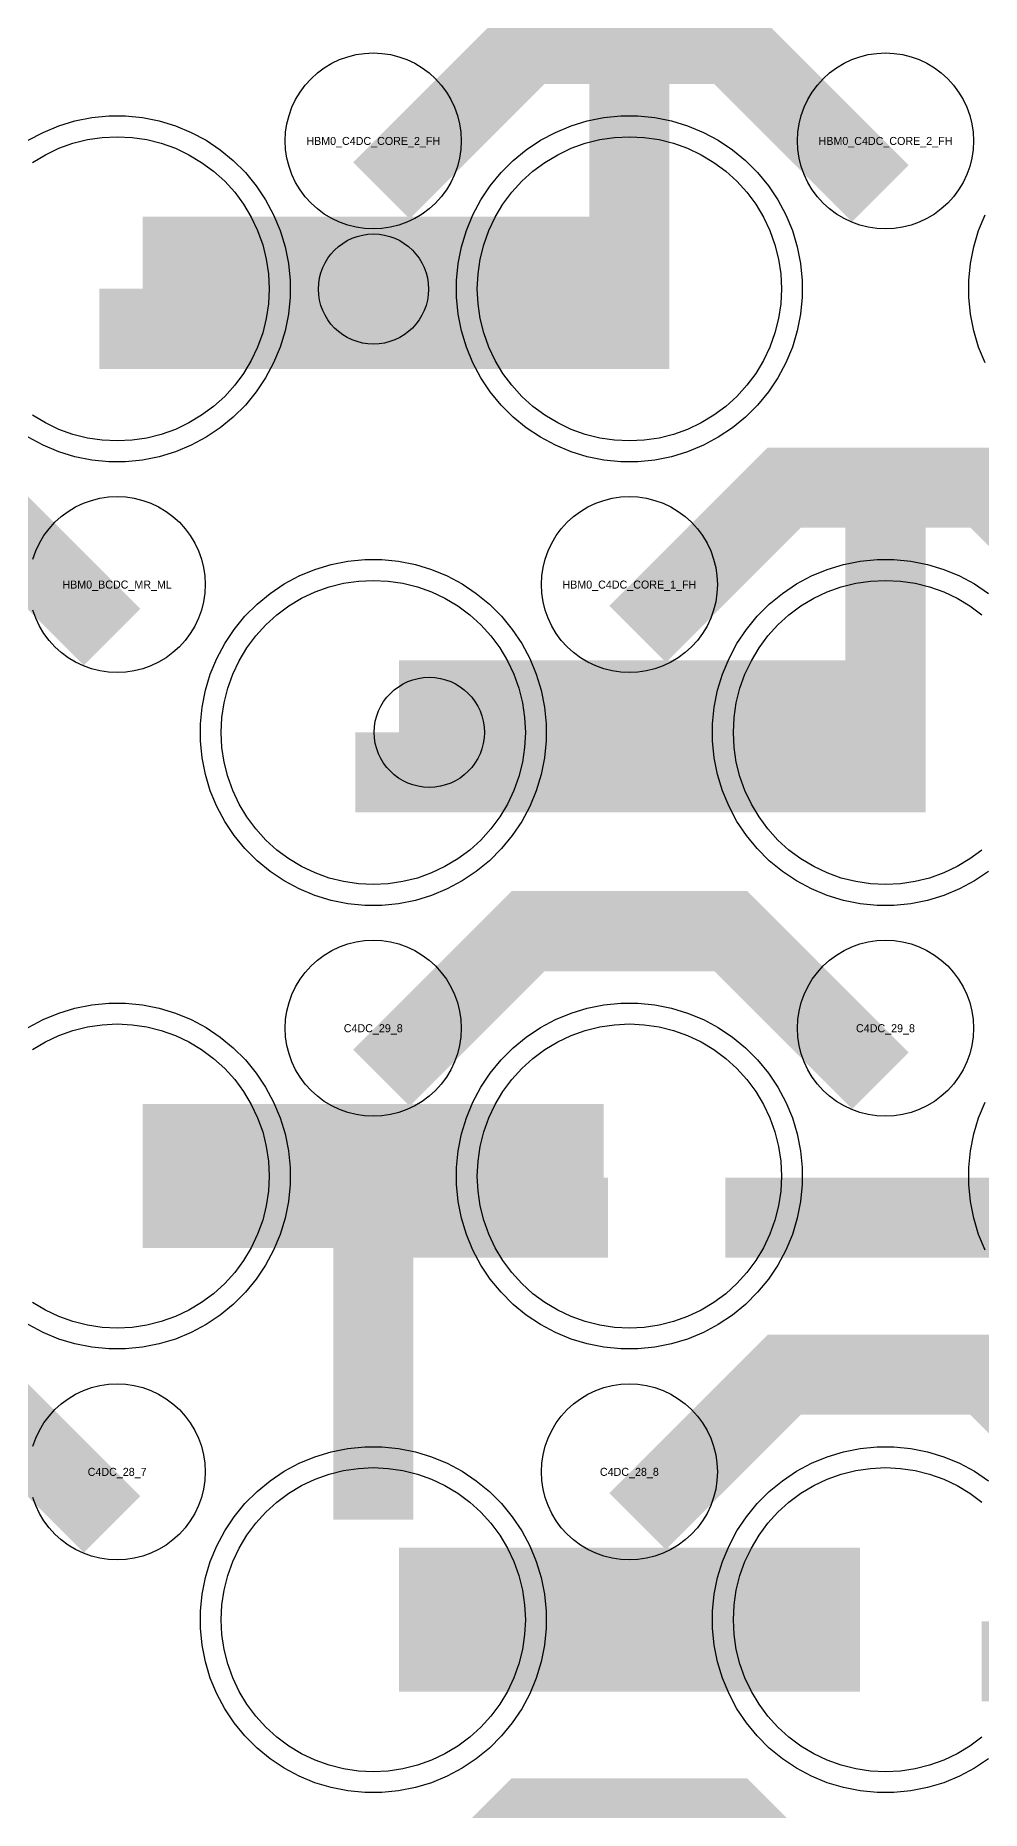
# Model space of a CAD drawing. Extents: x -11880 to 11880, y -14992 to 14992.
# Drawn here: x -9546 to -9250, y -11019 to -10465 of the extents above; entities that cross this region are included whole.
import ezdxf
from ezdxf.enums import TextEntityAlignment as Align

# ---------------------------------------------------------------- set-up
doc = ezdxf.new("R2010")
doc.units = 0
doc.header["$MEASUREMENT"] = 0
for name, color, linetype in [('GDS_775_DT_237', 138, 'CONTINUOUS'), ('RDL1_FS', 34, 'CONTINUOUS'), ('RDL_BS', 160, 'CONTINUOUS')]:
    doc.layers.add(name, color=color, linetype=linetype)

msp = doc.modelspace()

# ---------------------------------------------------------------- linework, layer by layer
at = {"layer": 'RDL1_FS'}
for points in [[(-9546.395, -10504.578), (-9542.395, -10502.18), (-9538.181, -10500.188), (-9533.791, -10498.616), (-9529.268, -10497.484), (-9524.657, -10496.8), (-9520, -10496.571), (-9515.343, -10496.8), (-9510.732, -10497.484), (-9506.209, -10498.616), (-9501.819, -10500.188), (-9497.605, -10502.18), (-9493.605, -10504.578), (-9489.86, -10507.356), (-9486.406, -10510.486), (-9483.276, -10513.94), (-9480.498, -10517.685), (-9478.1, -10521.685), (-9476.108, -10525.899), (-9474.536, -10530.289), (-9473.404, -10534.812), (-9472.72, -10539.423), (-9472.491, -10544.08), (-9472.72, -10548.737), (-9473.404, -10553.348), (-9474.536, -10557.871), (-9476.108, -10562.261), (-9478.1, -10566.475), (-9480.498, -10570.475), (-9483.276, -10574.22), (-9486.406, -10577.674), (-9489.86, -10580.804), (-9493.605, -10583.582), (-9497.605, -10585.98), (-9501.819, -10587.972), (-9506.209, -10589.544), (-9510.732, -10590.676), (-9515.343, -10591.36), (-9520, -10591.589), (-9524.657, -10591.36), (-9529.268, -10590.676), (-9533.791, -10589.544), (-9538.181, -10587.972), (-9542.395, -10585.98), (-9546.395, -10583.582)], [(-9249.86, -10719.364), (-9253.605, -10722.142), (-9257.605, -10724.54), (-9261.819, -10726.532), (-9266.209, -10728.104), (-9270.732, -10729.236), (-9275.343, -10729.92), (-9280, -10730.149), (-9284.657, -10729.92), (-9289.268, -10729.236), (-9293.791, -10728.104), (-9298.181, -10726.532), (-9302.395, -10724.54), (-9306.395, -10722.142), (-9310.14, -10719.364), (-9313.594, -10716.234), (-9316.724, -10712.78), (-9319.502, -10709.035), (-9321.9, -10705.035), (-9323.892, -10700.821), (-9325.464, -10696.431), (-9326.596, -10691.908), (-9327.28, -10687.297), (-9327.509, -10682.64), (-9327.28, -10677.983), (-9326.596, -10673.372), (-9325.464, -10668.849), (-9323.892, -10664.459), (-9321.9, -10660.245), (-9319.502, -10656.245), (-9316.724, -10652.5), (-9313.594, -10649.046), (-9310.14, -10645.916), (-9306.395, -10643.138), (-9302.395, -10640.74), (-9298.181, -10638.748), (-9293.791, -10637.176), (-9289.268, -10636.044), (-9284.657, -10635.36), (-9280, -10635.131), (-9275.343, -10635.36), (-9270.732, -10636.044), (-9266.209, -10637.176), (-9261.819, -10638.748), (-9257.605, -10640.74), (-9253.605, -10643.138), (-9249.86, -10645.916)]]:
    msp.add_lwpolyline(points, dxfattribs=at)
for points in [[(-9360, -10591.589), (-9364.657, -10591.36), (-9369.268, -10590.676), (-9373.791, -10589.544), (-9378.181, -10587.972), (-9382.395, -10585.98), (-9386.395, -10583.582), (-9390.14, -10580.804), (-9393.594, -10577.674), (-9396.724, -10574.22), (-9399.502, -10570.475), (-9401.9, -10566.475), (-9403.892, -10562.261), (-9405.464, -10557.871), (-9406.596, -10553.348), (-9407.28, -10548.737), (-9407.509, -10544.08), (-9407.28, -10539.423), (-9406.596, -10534.812), (-9405.464, -10530.289), (-9403.892, -10525.899), (-9401.9, -10521.685), (-9399.502, -10517.685), (-9396.724, -10513.94), (-9393.594, -10510.486), (-9390.14, -10507.356), (-9386.395, -10504.578), (-9382.395, -10502.18), (-9378.181, -10500.188), (-9373.791, -10498.616), (-9369.268, -10497.484), (-9364.657, -10496.8), (-9360, -10496.571), (-9355.343, -10496.8), (-9350.732, -10497.484), (-9346.209, -10498.616), (-9341.819, -10500.188), (-9337.605, -10502.18), (-9333.605, -10504.578), (-9329.86, -10507.356), (-9326.406, -10510.486), (-9323.276, -10513.94), (-9320.498, -10517.685), (-9318.1, -10521.685), (-9316.108, -10525.899), (-9314.536, -10530.289), (-9313.404, -10534.812), (-9312.72, -10539.423), (-9312.491, -10544.08), (-9312.72, -10548.737), (-9313.404, -10553.348), (-9314.536, -10557.871), (-9316.108, -10562.261), (-9318.1, -10566.475), (-9320.498, -10570.475), (-9323.276, -10574.22), (-9326.406, -10577.674), (-9329.86, -10580.804), (-9333.605, -10583.582), (-9337.605, -10585.98), (-9341.819, -10587.972), (-9346.209, -10589.544), (-9350.732, -10590.676), (-9355.343, -10591.36)], [(-9440, -10730.149), (-9444.657, -10729.92), (-9449.268, -10729.236), (-9453.791, -10728.104), (-9458.181, -10726.532), (-9462.395, -10724.54), (-9466.395, -10722.142), (-9470.14, -10719.364), (-9473.594, -10716.234), (-9476.724, -10712.78), (-9479.502, -10709.035), (-9481.9, -10705.035), (-9483.892, -10700.821), (-9485.464, -10696.431), (-9486.596, -10691.908), (-9487.28, -10687.297), (-9487.509, -10682.64), (-9487.28, -10677.983), (-9486.596, -10673.372), (-9485.464, -10668.849), (-9483.892, -10664.459), (-9481.9, -10660.245), (-9479.502, -10656.245), (-9476.724, -10652.5), (-9473.594, -10649.046), (-9470.14, -10645.916), (-9466.395, -10643.138), (-9462.395, -10640.74), (-9458.181, -10638.748), (-9453.791, -10637.176), (-9449.268, -10636.044), (-9444.657, -10635.36), (-9440, -10635.131), (-9435.343, -10635.36), (-9430.732, -10636.044), (-9426.209, -10637.176), (-9421.819, -10638.748), (-9417.605, -10640.74), (-9413.605, -10643.138), (-9409.86, -10645.916), (-9406.406, -10649.046), (-9403.276, -10652.5), (-9400.498, -10656.245), (-9398.1, -10660.245), (-9396.108, -10664.459), (-9394.536, -10668.849), (-9393.404, -10673.372), (-9392.72, -10677.983), (-9392.491, -10682.64), (-9392.72, -10687.297), (-9393.404, -10691.908), (-9394.536, -10696.431), (-9396.108, -10700.821), (-9398.1, -10705.035), (-9400.498, -10709.035), (-9403.276, -10712.78), (-9406.406, -10716.234), (-9409.86, -10719.364), (-9413.605, -10722.142), (-9417.605, -10724.54), (-9421.819, -10726.532), (-9426.209, -10728.104), (-9430.732, -10729.236), (-9435.343, -10729.92)]]:
    msp.add_lwpolyline(points, close=True, dxfattribs=at)
for points in [[(-9511.998, -10544.08, 45, 45, 0), (-9439.998, -10544.08, 45, 45, 0)], [(-9439.998, -10544.08, 45, 45, 0), (-9367.998, -10544.08, 45, 45, 0)], [(-9431.998, -10682.64, 45, 45, 0), (-9359.998, -10682.64, 45, 45, 0)], [(-9359.998, -10682.64, 45, 45, 0), (-9287.998, -10682.64, 45, 45, 0)]]:
    msp.add_lwpolyline(points, format="xyseb", dxfattribs=at)
at = {"layer": 'RDL1_FS', "color": 240, "true_color": 0xed1f24}
for points in [[(-9546.395, -10781.703), (-9542.395, -10779.305), (-9538.181, -10777.313), (-9533.791, -10775.741), (-9529.268, -10774.609), (-9524.657, -10773.925), (-9520, -10773.696), (-9515.343, -10773.925), (-9510.732, -10774.609), (-9506.209, -10775.741), (-9501.819, -10777.313), (-9497.605, -10779.305), (-9493.605, -10781.703), (-9489.86, -10784.481), (-9486.406, -10787.611), (-9483.276, -10791.065), (-9480.498, -10794.81), (-9478.1, -10798.81), (-9476.108, -10803.024), (-9474.536, -10807.414), (-9473.404, -10811.937), (-9472.72, -10816.548), (-9472.491, -10821.205), (-9472.72, -10825.862), (-9473.404, -10830.473), (-9474.536, -10834.996), (-9476.108, -10839.386), (-9478.1, -10843.6), (-9480.498, -10847.6), (-9483.276, -10851.345), (-9486.406, -10854.799), (-9489.86, -10857.929), (-9493.605, -10860.707), (-9497.605, -10863.105), (-9501.819, -10865.097), (-9506.209, -10866.669), (-9510.732, -10867.801), (-9515.343, -10868.485), (-9520, -10868.714), (-9524.657, -10868.485), (-9529.268, -10867.801), (-9533.791, -10866.669), (-9538.181, -10865.097), (-9542.395, -10863.105), (-9546.395, -10860.707)], [(-9249.86, -10996.494), (-9253.605, -10999.272), (-9257.605, -11001.67), (-9261.819, -11003.662), (-9266.209, -11005.234), (-9270.732, -11006.366), (-9275.343, -11007.05), (-9280, -11007.279), (-9284.657, -11007.05), (-9289.268, -11006.366), (-9293.791, -11005.234), (-9298.181, -11003.662), (-9302.395, -11001.67), (-9306.395, -10999.272), (-9310.14, -10996.494), (-9313.594, -10993.364), (-9316.724, -10989.91), (-9319.502, -10986.165), (-9321.9, -10982.165), (-9323.892, -10977.951), (-9325.464, -10973.561), (-9326.596, -10969.038), (-9327.28, -10964.427), (-9327.509, -10959.77), (-9327.28, -10955.113), (-9326.596, -10950.502), (-9325.464, -10945.979), (-9323.892, -10941.589), (-9321.9, -10937.375), (-9319.502, -10933.375), (-9316.724, -10929.63), (-9313.594, -10926.176), (-9310.14, -10923.046), (-9306.395, -10920.268), (-9302.395, -10917.87), (-9298.181, -10915.878), (-9293.791, -10914.306), (-9289.268, -10913.174), (-9284.657, -10912.49), (-9280, -10912.261), (-9275.343, -10912.49), (-9270.732, -10913.174), (-9266.209, -10914.306), (-9261.819, -10915.878), (-9257.605, -10917.87), (-9253.605, -10920.268), (-9249.86, -10923.046)]]:
    msp.add_lwpolyline(points, dxfattribs=at)
for points in [[(-9360, -10868.714), (-9364.657, -10868.485), (-9369.268, -10867.801), (-9373.791, -10866.669), (-9378.181, -10865.097), (-9382.395, -10863.105), (-9386.395, -10860.707), (-9390.14, -10857.929), (-9393.594, -10854.799), (-9396.724, -10851.345), (-9399.502, -10847.6), (-9401.9, -10843.6), (-9403.892, -10839.386), (-9405.464, -10834.996), (-9406.596, -10830.473), (-9407.28, -10825.862), (-9407.509, -10821.205), (-9407.28, -10816.548), (-9406.596, -10811.937), (-9405.464, -10807.414), (-9403.892, -10803.024), (-9401.9, -10798.81), (-9399.502, -10794.81), (-9396.724, -10791.065), (-9393.594, -10787.611), (-9390.14, -10784.481), (-9386.395, -10781.703), (-9382.395, -10779.305), (-9378.181, -10777.313), (-9373.791, -10775.741), (-9369.268, -10774.609), (-9364.657, -10773.925), (-9360, -10773.696), (-9355.343, -10773.925), (-9350.732, -10774.609), (-9346.209, -10775.741), (-9341.819, -10777.313), (-9337.605, -10779.305), (-9333.605, -10781.703), (-9329.86, -10784.481), (-9326.406, -10787.611), (-9323.276, -10791.065), (-9320.498, -10794.81), (-9318.1, -10798.81), (-9316.108, -10803.024), (-9314.536, -10807.414), (-9313.404, -10811.937), (-9312.72, -10816.548), (-9312.491, -10821.205), (-9312.72, -10825.862), (-9313.404, -10830.473), (-9314.536, -10834.996), (-9316.108, -10839.386), (-9318.1, -10843.6), (-9320.498, -10847.6), (-9323.276, -10851.345), (-9326.406, -10854.799), (-9329.86, -10857.929), (-9333.605, -10860.707), (-9337.605, -10863.105), (-9341.819, -10865.097), (-9346.209, -10866.669), (-9350.732, -10867.801), (-9355.343, -10868.485)], [(-9440, -11007.279), (-9444.657, -11007.05), (-9449.268, -11006.366), (-9453.791, -11005.234), (-9458.181, -11003.662), (-9462.395, -11001.67), (-9466.395, -10999.272), (-9470.14, -10996.494), (-9473.594, -10993.364), (-9476.724, -10989.91), (-9479.502, -10986.165), (-9481.9, -10982.165), (-9483.892, -10977.951), (-9485.464, -10973.561), (-9486.596, -10969.038), (-9487.28, -10964.427), (-9487.509, -10959.77), (-9487.28, -10955.113), (-9486.596, -10950.502), (-9485.464, -10945.979), (-9483.892, -10941.589), (-9481.9, -10937.375), (-9479.502, -10933.375), (-9476.724, -10929.63), (-9473.594, -10926.176), (-9470.14, -10923.046), (-9466.395, -10920.268), (-9462.395, -10917.87), (-9458.181, -10915.878), (-9453.791, -10914.306), (-9449.268, -10913.174), (-9444.657, -10912.49), (-9440, -10912.261), (-9435.343, -10912.49), (-9430.732, -10913.174), (-9426.209, -10914.306), (-9421.819, -10915.878), (-9417.605, -10917.87), (-9413.605, -10920.268), (-9409.86, -10923.046), (-9406.406, -10926.176), (-9403.276, -10929.63), (-9400.498, -10933.375), (-9398.1, -10937.375), (-9396.108, -10941.589), (-9394.536, -10945.979), (-9393.404, -10950.502), (-9392.72, -10955.113), (-9392.491, -10959.77), (-9392.72, -10964.427), (-9393.404, -10969.038), (-9394.536, -10973.561), (-9396.108, -10977.951), (-9398.1, -10982.165), (-9400.498, -10986.165), (-9403.276, -10989.91), (-9406.406, -10993.364), (-9409.86, -10996.494), (-9413.605, -10999.272), (-9417.605, -11001.67), (-9421.819, -11003.662), (-9426.209, -11005.234), (-9430.732, -11006.366), (-9435.343, -11007.05)]]:
    msp.add_lwpolyline(points, close=True, dxfattribs=at)
for points in [[(-9511.998, -10821.205, 45, 45, 0), (-9439.998, -10821.205, 45, 45, 0)], [(-9439.998, -10821.205, 45, 45, 0), (-9367.998, -10821.205, 45, 45, 0)], [(-9431.998, -10959.77, 45, 45, 0), (-9359.998, -10959.77, 45, 45, 0)], [(-9359.998, -10959.77, 45, 45, 0), (-9287.998, -10959.77, 45, 45, 0)]]:
    msp.add_lwpolyline(points, format="xyseb", dxfattribs=at)
at = {"layer": 'RDL1_FS'}
for centre in [(-9439.927, -10544.155), (-9422.5, -10682.608)]:
    msp.add_circle(centre, 17.2, dxfattribs=at)
at = {"layer": 'RDL_BS'}
for points in [[(-9360, -10569.08, 25, 25, 0), (-9360, -10455.079, 25, 25, 0)], [(-9437.438, -10513.394, 25, 25, 0), (-9391.623, -10467.579, 25, 25, 0), (-9358.07, -10467.579, 25, 25, 0)], [(-9281.599, -10514.293, 25, 25, 0), (-9328.313, -10467.579, 25, 25, 0), (-9358.071, -10467.579, 25, 25, 0)], [(-9525.603, -10556.58, 25, 25, 0), (-9347.5, -10556.58, 25, 25, 0)], [(-9280, -10707.64, 25, 25, 0), (-9280, -10593.639, 25, 25, 0)], [(-9521.599, -10652.853, 25, 25, 0), (-9568.313, -10606.139, 25, 25, 0), (-9598.071, -10606.139, 25, 25, 0)], [(-9357.438, -10651.954, 25, 25, 0), (-9311.623, -10606.139, 25, 25, 0), (-9278.07, -10606.139, 25, 25, 0)], [(-9201.599, -10652.853, 25, 25, 0), (-9248.313, -10606.139, 25, 25, 0), (-9278.071, -10606.139, 25, 25, 0)], [(-9445.603, -10695.14, 25, 25, 0), (-9267.5, -10695.14, 25, 25, 0)], [(-9437.438, -10790.519, 25, 25, 0), (-9391.623, -10744.704, 25, 25, 0), (-9358.07, -10744.704, 25, 25, 0)], [(-9281.599, -10791.418, 25, 25, 0), (-9328.313, -10744.704, 25, 25, 0), (-9358.071, -10744.704, 25, 25, 0)], [(-9521.599, -10929.983, 25, 25, 0), (-9568.313, -10883.269, 25, 25, 0), (-9598.071, -10883.269, 25, 25, 0)], [(-9357.438, -10929.084, 25, 25, 0), (-9311.623, -10883.269, 25, 25, 0), (-9278.07, -10883.269, 25, 25, 0)], [(-9201.599, -10929.983, 25, 25, 0), (-9248.313, -10883.269, 25, 25, 0), (-9278.071, -10883.269, 25, 25, 0)], [(-9437.438, -11067.649, 25, 25, 0), (-9391.623, -11021.834, 25, 25, 0), (-9358.07, -11021.834, 25, 25, 0)], [(-9281.599, -11068.548, 25, 25, 0), (-9328.313, -11021.834, 25, 25, 0), (-9358.071, -11021.834, 25, 25, 0)]]:
    msp.add_lwpolyline(points, format="xyseb", dxfattribs=at)
for points in [[(-9440, -10525.386), (-9442.693, -10525.254), (-9445.365, -10524.858), (-9447.984, -10524.201), (-9450.519, -10523.294), (-9452.956, -10522.142), (-9455.28, -10520.749), (-9457.443, -10519.146), (-9459.442, -10517.334), (-9461.254, -10515.335), (-9462.857, -10513.172), (-9464.25, -10510.848), (-9465.402, -10508.411), (-9466.309, -10505.876), (-9466.966, -10503.257), (-9467.362, -10500.585), (-9467.494, -10497.892), (-9467.362, -10495.199), (-9466.966, -10492.527), (-9466.309, -10489.908), (-9465.402, -10487.373), (-9464.25, -10484.936), (-9462.857, -10482.612), (-9461.254, -10480.449), (-9459.442, -10478.45), (-9457.443, -10476.638), (-9455.28, -10475.035), (-9452.956, -10473.642), (-9450.519, -10472.49), (-9447.984, -10471.583), (-9445.365, -10470.926), (-9442.693, -10470.53), (-9440, -10470.398), (-9437.307, -10470.53), (-9434.635, -10470.926), (-9432.016, -10471.583), (-9429.481, -10472.49), (-9427.044, -10473.642), (-9424.72, -10475.035), (-9422.557, -10476.638), (-9420.558, -10478.45), (-9418.746, -10480.449), (-9417.143, -10482.612), (-9415.75, -10484.936), (-9414.598, -10487.373), (-9413.691, -10489.908), (-9413.034, -10492.527), (-9412.638, -10495.199), (-9412.506, -10497.892), (-9412.638, -10500.585), (-9413.034, -10503.257), (-9413.691, -10505.876), (-9414.598, -10508.411), (-9415.75, -10510.848), (-9417.143, -10513.172), (-9418.746, -10515.335), (-9420.558, -10517.334), (-9422.557, -10519.146), (-9424.72, -10520.749), (-9427.044, -10522.142), (-9429.481, -10523.294), (-9432.016, -10524.201), (-9434.635, -10524.858), (-9437.307, -10525.254)], [(-9280, -10525.386), (-9282.693, -10525.254), (-9285.365, -10524.858), (-9287.984, -10524.201), (-9290.519, -10523.294), (-9292.956, -10522.142), (-9295.28, -10520.749), (-9297.443, -10519.146), (-9299.442, -10517.334), (-9301.254, -10515.335), (-9302.857, -10513.172), (-9304.25, -10510.848), (-9305.402, -10508.411), (-9306.309, -10505.876), (-9306.966, -10503.257), (-9307.362, -10500.585), (-9307.494, -10497.892), (-9307.362, -10495.199), (-9306.966, -10492.527), (-9306.309, -10489.908), (-9305.402, -10487.373), (-9304.25, -10484.936), (-9302.857, -10482.612), (-9301.254, -10480.449), (-9299.442, -10478.45), (-9297.443, -10476.638), (-9295.28, -10475.035), (-9292.956, -10473.642), (-9290.519, -10472.49), (-9287.984, -10471.583), (-9285.365, -10470.926), (-9282.693, -10470.53), (-9280, -10470.398), (-9277.307, -10470.53), (-9274.635, -10470.926), (-9272.016, -10471.583), (-9269.481, -10472.49), (-9267.044, -10473.642), (-9264.72, -10475.035), (-9262.557, -10476.638), (-9260.558, -10478.45), (-9258.746, -10480.449), (-9257.143, -10482.612), (-9255.75, -10484.936), (-9254.598, -10487.373), (-9253.691, -10489.908), (-9253.034, -10492.527), (-9252.638, -10495.199), (-9252.506, -10497.892), (-9252.638, -10500.585), (-9253.034, -10503.257), (-9253.691, -10505.876), (-9254.598, -10508.411), (-9255.75, -10510.848), (-9257.143, -10513.172), (-9258.746, -10515.335), (-9260.558, -10517.334), (-9262.557, -10519.146), (-9264.72, -10520.749), (-9267.044, -10522.142), (-9269.481, -10523.294), (-9272.016, -10524.201), (-9274.635, -10524.858), (-9277.307, -10525.254)], [(-9362.644, -10598.08), (-9367.938, -10597.563), (-9373.165, -10596.517), (-9378.205, -10594.986), (-9383.115, -10592.955), (-9387.777, -10590.463), (-9392.191, -10587.516), (-9396.292, -10584.154), (-9400.074, -10580.372), (-9403.436, -10576.271), (-9406.383, -10571.857), (-9408.875, -10567.195), (-9410.906, -10562.285), (-9412.437, -10557.245), (-9413.483, -10552.018), (-9414, -10546.724), (-9414, -10541.436), (-9413.483, -10536.142), (-9412.437, -10530.915), (-9410.906, -10525.875), (-9408.875, -10520.965), (-9406.383, -10516.303), (-9403.436, -10511.889), (-9400.074, -10507.788), (-9396.292, -10504.006), (-9392.191, -10500.644), (-9387.777, -10497.697), (-9383.115, -10495.205), (-9378.205, -10493.174), (-9373.165, -10491.643), (-9367.938, -10490.597), (-9362.644, -10490.08), (-9357.356, -10490.08), (-9352.062, -10490.597), (-9346.835, -10491.643), (-9341.795, -10493.174), (-9336.885, -10495.205), (-9332.223, -10497.697), (-9327.809, -10500.644), (-9323.708, -10504.006), (-9319.926, -10507.788), (-9316.564, -10511.889), (-9313.617, -10516.303), (-9311.125, -10520.965), (-9309.094, -10525.875), (-9307.563, -10530.915), (-9306.517, -10536.142), (-9306, -10541.436), (-9306, -10546.724), (-9306.517, -10552.018), (-9307.563, -10557.245), (-9309.094, -10562.285), (-9311.125, -10567.195), (-9313.617, -10571.857), (-9316.564, -10576.271), (-9319.926, -10580.372), (-9323.708, -10584.154), (-9327.809, -10587.516), (-9332.223, -10590.463), (-9336.885, -10592.955), (-9341.795, -10594.986), (-9346.835, -10596.517), (-9352.062, -10597.563), (-9357.356, -10598.08)], [(-9360, -10663.946), (-9362.693, -10663.814), (-9365.365, -10663.418), (-9367.984, -10662.761), (-9370.519, -10661.854), (-9372.956, -10660.702), (-9375.28, -10659.309), (-9377.443, -10657.706), (-9379.442, -10655.894), (-9381.254, -10653.895), (-9382.857, -10651.732), (-9384.25, -10649.408), (-9385.402, -10646.971), (-9386.309, -10644.436), (-9386.966, -10641.817), (-9387.362, -10639.145), (-9387.494, -10636.452), (-9387.362, -10633.759), (-9386.966, -10631.087), (-9386.309, -10628.468), (-9385.402, -10625.933), (-9384.25, -10623.496), (-9382.857, -10621.172), (-9381.254, -10619.009), (-9379.442, -10617.01), (-9377.443, -10615.198), (-9375.28, -10613.595), (-9372.956, -10612.202), (-9370.519, -10611.05), (-9367.984, -10610.143), (-9365.365, -10609.486), (-9362.693, -10609.09), (-9360, -10608.958), (-9357.307, -10609.09), (-9354.635, -10609.486), (-9352.016, -10610.143), (-9349.481, -10611.05), (-9347.044, -10612.202), (-9344.72, -10613.595), (-9342.557, -10615.198), (-9340.558, -10617.01), (-9338.746, -10619.009), (-9337.143, -10621.172), (-9335.75, -10623.496), (-9334.598, -10625.933), (-9333.691, -10628.468), (-9333.034, -10631.087), (-9332.638, -10633.759), (-9332.506, -10636.452), (-9332.638, -10639.145), (-9333.034, -10641.817), (-9333.691, -10644.436), (-9334.598, -10646.971), (-9335.75, -10649.408), (-9337.143, -10651.732), (-9338.746, -10653.895), (-9340.558, -10655.894), (-9342.557, -10657.706), (-9344.72, -10659.309), (-9347.044, -10660.702), (-9349.481, -10661.854), (-9352.016, -10662.761), (-9354.635, -10663.418), (-9357.307, -10663.814)], [(-9442.644, -10736.64), (-9447.938, -10736.123), (-9453.165, -10735.077), (-9458.205, -10733.546), (-9463.115, -10731.515), (-9467.777, -10729.023), (-9472.191, -10726.076), (-9476.292, -10722.714), (-9480.074, -10718.932), (-9483.436, -10714.831), (-9486.383, -10710.417), (-9488.875, -10705.755), (-9490.906, -10700.845), (-9492.437, -10695.805), (-9493.483, -10690.578), (-9494, -10685.284), (-9494, -10679.996), (-9493.483, -10674.702), (-9492.437, -10669.475), (-9490.906, -10664.435), (-9488.875, -10659.525), (-9486.383, -10654.863), (-9483.436, -10650.449), (-9480.074, -10646.348), (-9476.292, -10642.566), (-9472.191, -10639.204), (-9467.777, -10636.257), (-9463.115, -10633.765), (-9458.205, -10631.734), (-9453.165, -10630.203), (-9447.938, -10629.157), (-9442.644, -10628.64), (-9437.356, -10628.64), (-9432.062, -10629.157), (-9426.835, -10630.203), (-9421.795, -10631.734), (-9416.885, -10633.765), (-9412.223, -10636.257), (-9407.809, -10639.204), (-9403.708, -10642.566), (-9399.926, -10646.348), (-9396.564, -10650.449), (-9393.617, -10654.863), (-9391.125, -10659.525), (-9389.094, -10664.435), (-9387.563, -10669.475), (-9386.517, -10674.702), (-9386, -10679.996), (-9386, -10685.284), (-9386.517, -10690.578), (-9387.563, -10695.805), (-9389.094, -10700.845), (-9391.125, -10705.755), (-9393.617, -10710.417), (-9396.564, -10714.831), (-9399.926, -10718.932), (-9403.708, -10722.714), (-9407.809, -10726.076), (-9412.223, -10729.023), (-9416.885, -10731.515), (-9421.795, -10733.546), (-9426.835, -10735.077), (-9432.062, -10736.123), (-9437.356, -10736.64)], [(-9440, -10802.511), (-9442.693, -10802.379), (-9445.365, -10801.983), (-9447.984, -10801.326), (-9450.519, -10800.419), (-9452.956, -10799.267), (-9455.28, -10797.874), (-9457.443, -10796.271), (-9459.442, -10794.459), (-9461.254, -10792.46), (-9462.857, -10790.297), (-9464.25, -10787.973), (-9465.402, -10785.536), (-9466.309, -10783.001), (-9466.966, -10780.382), (-9467.362, -10777.71), (-9467.494, -10775.017), (-9467.362, -10772.324), (-9466.966, -10769.652), (-9466.309, -10767.033), (-9465.402, -10764.498), (-9464.25, -10762.061), (-9462.857, -10759.737), (-9461.254, -10757.574), (-9459.442, -10755.575), (-9457.443, -10753.763), (-9455.28, -10752.16), (-9452.956, -10750.767), (-9450.519, -10749.615), (-9447.984, -10748.708), (-9445.365, -10748.051), (-9442.693, -10747.655), (-9440, -10747.523), (-9437.307, -10747.655), (-9434.635, -10748.051), (-9432.016, -10748.708), (-9429.481, -10749.615), (-9427.044, -10750.767), (-9424.72, -10752.16), (-9422.557, -10753.763), (-9420.558, -10755.575), (-9418.746, -10757.574), (-9417.143, -10759.737), (-9415.75, -10762.061), (-9414.598, -10764.498), (-9413.691, -10767.033), (-9413.034, -10769.652), (-9412.638, -10772.324), (-9412.506, -10775.017), (-9412.638, -10777.71), (-9413.034, -10780.382), (-9413.691, -10783.001), (-9414.598, -10785.536), (-9415.75, -10787.973), (-9417.143, -10790.297), (-9418.746, -10792.46), (-9420.558, -10794.459), (-9422.557, -10796.271), (-9424.72, -10797.874), (-9427.044, -10799.267), (-9429.481, -10800.419), (-9432.016, -10801.326), (-9434.635, -10801.983), (-9437.307, -10802.379)], [(-9280, -10802.511), (-9282.693, -10802.379), (-9285.365, -10801.983), (-9287.984, -10801.326), (-9290.519, -10800.419), (-9292.956, -10799.267), (-9295.28, -10797.874), (-9297.443, -10796.271), (-9299.442, -10794.459), (-9301.254, -10792.46), (-9302.857, -10790.297), (-9304.25, -10787.973), (-9305.402, -10785.536), (-9306.309, -10783.001), (-9306.966, -10780.382), (-9307.362, -10777.71), (-9307.494, -10775.017), (-9307.362, -10772.324), (-9306.966, -10769.652), (-9306.309, -10767.033), (-9305.402, -10764.498), (-9304.25, -10762.061), (-9302.857, -10759.737), (-9301.254, -10757.574), (-9299.442, -10755.575), (-9297.443, -10753.763), (-9295.28, -10752.16), (-9292.956, -10750.767), (-9290.519, -10749.615), (-9287.984, -10748.708), (-9285.365, -10748.051), (-9282.693, -10747.655), (-9280, -10747.523), (-9277.307, -10747.655), (-9274.635, -10748.051), (-9272.016, -10748.708), (-9269.481, -10749.615), (-9267.044, -10750.767), (-9264.72, -10752.16), (-9262.557, -10753.763), (-9260.558, -10755.575), (-9258.746, -10757.574), (-9257.143, -10759.737), (-9255.75, -10762.061), (-9254.598, -10764.498), (-9253.691, -10767.033), (-9253.034, -10769.652), (-9252.638, -10772.324), (-9252.506, -10775.017), (-9252.638, -10777.71), (-9253.034, -10780.382), (-9253.691, -10783.001), (-9254.598, -10785.536), (-9255.75, -10787.973), (-9257.143, -10790.297), (-9258.746, -10792.46), (-9260.558, -10794.459), (-9262.557, -10796.271), (-9264.72, -10797.874), (-9267.044, -10799.267), (-9269.481, -10800.419), (-9272.016, -10801.326), (-9274.635, -10801.983), (-9277.307, -10802.379)], [(-9360, -10941.076), (-9362.693, -10940.944), (-9365.365, -10940.548), (-9367.984, -10939.891), (-9370.519, -10938.984), (-9372.956, -10937.832), (-9375.28, -10936.439), (-9377.443, -10934.836), (-9379.442, -10933.024), (-9381.254, -10931.025), (-9382.857, -10928.862), (-9384.25, -10926.538), (-9385.402, -10924.101), (-9386.309, -10921.566), (-9386.966, -10918.947), (-9387.362, -10916.275), (-9387.494, -10913.582), (-9387.362, -10910.889), (-9386.966, -10908.217), (-9386.309, -10905.598), (-9385.402, -10903.063), (-9384.25, -10900.626), (-9382.857, -10898.302), (-9381.254, -10896.139), (-9379.442, -10894.14), (-9377.443, -10892.328), (-9375.28, -10890.725), (-9372.956, -10889.332), (-9370.519, -10888.18), (-9367.984, -10887.273), (-9365.365, -10886.616), (-9362.693, -10886.22), (-9360, -10886.088), (-9357.307, -10886.22), (-9354.635, -10886.616), (-9352.016, -10887.273), (-9349.481, -10888.18), (-9347.044, -10889.332), (-9344.72, -10890.725), (-9342.557, -10892.328), (-9340.558, -10894.14), (-9338.746, -10896.139), (-9337.143, -10898.302), (-9335.75, -10900.626), (-9334.598, -10903.063), (-9333.691, -10905.598), (-9333.034, -10908.217), (-9332.638, -10910.889), (-9332.506, -10913.582), (-9332.638, -10916.275), (-9333.034, -10918.947), (-9333.691, -10921.566), (-9334.598, -10924.101), (-9335.75, -10926.538), (-9337.143, -10928.862), (-9338.746, -10931.025), (-9340.558, -10933.024), (-9342.557, -10934.836), (-9344.72, -10936.439), (-9347.044, -10937.832), (-9349.481, -10938.984), (-9352.016, -10939.891), (-9354.635, -10940.548), (-9357.307, -10940.944)]]:
    msp.add_lwpolyline(points, close=True, dxfattribs=at)
for points in [[(-9547.777, -10497.697), (-9543.115, -10495.205), (-9538.205, -10493.174), (-9533.165, -10491.643), (-9527.938, -10490.597), (-9522.644, -10490.08), (-9517.356, -10490.08), (-9512.062, -10490.597), (-9506.835, -10491.643), (-9501.795, -10493.174), (-9496.885, -10495.205), (-9492.223, -10497.697), (-9487.809, -10500.644), (-9483.708, -10504.006), (-9479.926, -10507.788), (-9476.564, -10511.889), (-9473.617, -10516.303), (-9471.125, -10520.965), (-9469.094, -10525.875), (-9467.563, -10530.915), (-9466.517, -10536.142), (-9466, -10541.436), (-9466, -10546.724), (-9466.517, -10552.018), (-9467.563, -10557.245), (-9469.094, -10562.285), (-9471.125, -10567.195), (-9473.617, -10571.857), (-9476.564, -10576.271), (-9479.926, -10580.372), (-9483.708, -10584.154), (-9487.809, -10587.516), (-9492.223, -10590.463), (-9496.885, -10592.955), (-9501.795, -10594.986), (-9506.835, -10596.517), (-9512.062, -10597.563), (-9517.356, -10598.08), (-9522.644, -10598.08), (-9527.938, -10597.563), (-9533.165, -10596.517), (-9538.205, -10594.986), (-9543.115, -10592.955), (-9547.777, -10590.463)], [(-9546.309, -10628.468), (-9545.402, -10625.933), (-9544.25, -10623.496), (-9542.857, -10621.172), (-9541.254, -10619.009), (-9539.442, -10617.01), (-9537.443, -10615.198), (-9535.28, -10613.595), (-9532.956, -10612.202), (-9530.519, -10611.05), (-9527.984, -10610.143), (-9525.365, -10609.486), (-9522.693, -10609.09), (-9520, -10608.958), (-9517.307, -10609.09), (-9514.635, -10609.486), (-9512.016, -10610.143), (-9509.481, -10611.05), (-9507.044, -10612.202), (-9504.72, -10613.595), (-9502.557, -10615.198), (-9500.558, -10617.01), (-9498.746, -10619.009), (-9497.143, -10621.172), (-9495.75, -10623.496), (-9494.598, -10625.933), (-9493.691, -10628.468), (-9493.034, -10631.087), (-9492.638, -10633.759), (-9492.506, -10636.452), (-9492.638, -10639.145), (-9493.034, -10641.817), (-9493.691, -10644.436), (-9494.598, -10646.971), (-9495.75, -10649.408), (-9497.143, -10651.732), (-9498.746, -10653.895), (-9500.558, -10655.894), (-9502.557, -10657.706), (-9504.72, -10659.309), (-9507.044, -10660.702), (-9509.481, -10661.854), (-9512.016, -10662.761), (-9514.635, -10663.418), (-9517.307, -10663.814), (-9520, -10663.946), (-9522.693, -10663.814), (-9525.365, -10663.418), (-9527.984, -10662.761), (-9530.519, -10661.854), (-9532.956, -10660.702), (-9535.28, -10659.309), (-9537.443, -10657.706), (-9539.442, -10655.894), (-9541.254, -10653.895), (-9542.857, -10651.732), (-9544.25, -10649.408), (-9545.402, -10646.971), (-9546.309, -10644.436)], [(-9247.809, -10726.076), (-9252.223, -10729.023), (-9256.885, -10731.515), (-9261.795, -10733.546), (-9266.835, -10735.077), (-9272.062, -10736.123), (-9277.356, -10736.64), (-9282.644, -10736.64), (-9287.938, -10736.123), (-9293.165, -10735.077), (-9298.205, -10733.546), (-9303.115, -10731.515), (-9307.777, -10729.023), (-9312.191, -10726.076), (-9316.292, -10722.714), (-9320.074, -10718.932), (-9323.436, -10714.831), (-9326.383, -10710.417), (-9328.875, -10705.755), (-9330.906, -10700.845), (-9332.437, -10695.805), (-9333.483, -10690.578), (-9334, -10685.284), (-9334, -10679.996), (-9333.483, -10674.702), (-9332.437, -10669.475), (-9330.906, -10664.435), (-9328.875, -10659.525), (-9326.383, -10654.863), (-9323.436, -10650.449), (-9320.074, -10646.348), (-9316.292, -10642.566), (-9312.191, -10639.204), (-9307.777, -10636.257), (-9303.115, -10633.765), (-9298.205, -10631.734), (-9293.165, -10630.203), (-9287.938, -10629.157), (-9282.644, -10628.64), (-9277.356, -10628.64), (-9272.062, -10629.157), (-9266.835, -10630.203), (-9261.795, -10631.734), (-9256.885, -10633.765), (-9252.223, -10636.257), (-9247.809, -10639.204)], [(-9546.309, -10905.598), (-9545.402, -10903.063), (-9544.25, -10900.626), (-9542.857, -10898.302), (-9541.254, -10896.139), (-9539.442, -10894.14), (-9537.443, -10892.328), (-9535.28, -10890.725), (-9532.956, -10889.332), (-9530.519, -10888.18), (-9527.984, -10887.273), (-9525.365, -10886.616), (-9522.693, -10886.22), (-9520, -10886.088), (-9517.307, -10886.22), (-9514.635, -10886.616), (-9512.016, -10887.273), (-9509.481, -10888.18), (-9507.044, -10889.332), (-9504.72, -10890.725), (-9502.557, -10892.328), (-9500.558, -10894.14), (-9498.746, -10896.139), (-9497.143, -10898.302), (-9495.75, -10900.626), (-9494.598, -10903.063), (-9493.691, -10905.598), (-9493.034, -10908.217), (-9492.638, -10910.889), (-9492.506, -10913.582), (-9492.638, -10916.275), (-9493.034, -10918.947), (-9493.691, -10921.566), (-9494.598, -10924.101), (-9495.75, -10926.538), (-9497.143, -10928.862), (-9498.746, -10931.025), (-9500.558, -10933.024), (-9502.557, -10934.836), (-9504.72, -10936.439), (-9507.044, -10937.832), (-9509.481, -10938.984), (-9512.016, -10939.891), (-9514.635, -10940.548), (-9517.307, -10940.944), (-9520, -10941.076), (-9522.693, -10940.944), (-9525.365, -10940.548), (-9527.984, -10939.891), (-9530.519, -10938.984), (-9532.956, -10937.832), (-9535.28, -10936.439), (-9537.443, -10934.836), (-9539.442, -10933.024), (-9541.254, -10931.025), (-9542.857, -10928.862), (-9544.25, -10926.538), (-9545.402, -10924.101), (-9546.309, -10921.566)]]:
    msp.add_lwpolyline(points, dxfattribs=at)
at = {"layer": 'RDL_BS', "color": 240, "true_color": 0xed1f24}
for points in [[(-9248.875, -10567.195), (-9250.906, -10562.285), (-9252.437, -10557.245), (-9253.483, -10552.018), (-9254, -10546.724), (-9254, -10541.436), (-9253.483, -10536.142), (-9252.437, -10530.915), (-9250.906, -10525.875), (-9248.875, -10520.965)], [(-9547.777, -10774.822), (-9543.115, -10772.33), (-9538.205, -10770.299), (-9533.165, -10768.768), (-9527.938, -10767.722), (-9522.644, -10767.205), (-9517.356, -10767.205), (-9512.062, -10767.722), (-9506.835, -10768.768), (-9501.795, -10770.299), (-9496.885, -10772.33), (-9492.223, -10774.822), (-9487.809, -10777.769), (-9483.708, -10781.131), (-9479.926, -10784.913), (-9476.564, -10789.014), (-9473.617, -10793.428), (-9471.125, -10798.09), (-9469.094, -10803), (-9467.563, -10808.04), (-9466.517, -10813.267), (-9466, -10818.561), (-9466, -10823.849), (-9466.517, -10829.143), (-9467.563, -10834.37), (-9469.094, -10839.41), (-9471.125, -10844.32), (-9473.617, -10848.982), (-9476.564, -10853.396), (-9479.926, -10857.497), (-9483.708, -10861.279), (-9487.809, -10864.641), (-9492.223, -10867.588), (-9496.885, -10870.08), (-9501.795, -10872.111), (-9506.835, -10873.642), (-9512.062, -10874.688), (-9517.356, -10875.205), (-9522.644, -10875.205), (-9527.938, -10874.688), (-9533.165, -10873.642), (-9538.205, -10872.111), (-9543.115, -10870.08), (-9547.777, -10867.588)], [(-9248.875, -10844.32), (-9250.906, -10839.41), (-9252.437, -10834.37), (-9253.483, -10829.143), (-9254, -10823.849), (-9254, -10818.561), (-9253.483, -10813.267), (-9252.437, -10808.04), (-9250.906, -10803), (-9248.875, -10798.09)], [(-9247.809, -11003.206), (-9252.223, -11006.153), (-9256.885, -11008.645), (-9261.795, -11010.676), (-9266.835, -11012.207), (-9272.062, -11013.253), (-9277.356, -11013.77), (-9282.644, -11013.77), (-9287.938, -11013.253), (-9293.165, -11012.207), (-9298.205, -11010.676), (-9303.115, -11008.645), (-9307.777, -11006.153), (-9312.191, -11003.206), (-9316.292, -10999.844), (-9320.074, -10996.062), (-9323.436, -10991.961), (-9326.383, -10987.547), (-9328.875, -10982.885), (-9330.906, -10977.975), (-9332.437, -10972.935), (-9333.483, -10967.708), (-9334, -10962.414), (-9334, -10957.126), (-9333.483, -10951.832), (-9332.437, -10946.605), (-9330.906, -10941.565), (-9328.875, -10936.655), (-9326.383, -10931.993), (-9323.436, -10927.579), (-9320.074, -10923.478), (-9316.292, -10919.696), (-9312.191, -10916.334), (-9307.777, -10913.387), (-9303.115, -10910.895), (-9298.205, -10908.864), (-9293.165, -10907.333), (-9287.938, -10906.287), (-9282.644, -10905.77), (-9277.356, -10905.77), (-9272.062, -10906.287), (-9266.835, -10907.333), (-9261.795, -10908.864), (-9256.885, -10910.895), (-9252.223, -10913.387), (-9247.809, -10916.334)]]:
    msp.add_lwpolyline(points, dxfattribs=at)
for points in [[(-9362.644, -10875.205), (-9367.938, -10874.688), (-9373.165, -10873.642), (-9378.205, -10872.111), (-9383.115, -10870.08), (-9387.777, -10867.588), (-9392.191, -10864.641), (-9396.292, -10861.279), (-9400.074, -10857.497), (-9403.436, -10853.396), (-9406.383, -10848.982), (-9408.875, -10844.32), (-9410.906, -10839.41), (-9412.437, -10834.37), (-9413.483, -10829.143), (-9414, -10823.849), (-9414, -10818.561), (-9413.483, -10813.267), (-9412.437, -10808.04), (-9410.906, -10803), (-9408.875, -10798.09), (-9406.383, -10793.428), (-9403.436, -10789.014), (-9400.074, -10784.913), (-9396.292, -10781.131), (-9392.191, -10777.769), (-9387.777, -10774.822), (-9383.115, -10772.33), (-9378.205, -10770.299), (-9373.165, -10768.768), (-9367.938, -10767.722), (-9362.644, -10767.205), (-9357.356, -10767.205), (-9352.062, -10767.722), (-9346.835, -10768.768), (-9341.795, -10770.299), (-9336.885, -10772.33), (-9332.223, -10774.822), (-9327.809, -10777.769), (-9323.708, -10781.131), (-9319.926, -10784.913), (-9316.564, -10789.014), (-9313.617, -10793.428), (-9311.125, -10798.09), (-9309.094, -10803), (-9307.563, -10808.04), (-9306.517, -10813.267), (-9306, -10818.561), (-9306, -10823.849), (-9306.517, -10829.143), (-9307.563, -10834.37), (-9309.094, -10839.41), (-9311.125, -10844.32), (-9313.617, -10848.982), (-9316.564, -10853.396), (-9319.926, -10857.497), (-9323.708, -10861.279), (-9327.809, -10864.641), (-9332.223, -10867.588), (-9336.885, -10870.08), (-9341.795, -10872.111), (-9346.835, -10873.642), (-9352.062, -10874.688), (-9357.356, -10875.205)], [(-9442.644, -11013.77), (-9447.938, -11013.253), (-9453.165, -11012.207), (-9458.205, -11010.676), (-9463.115, -11008.645), (-9467.777, -11006.153), (-9472.191, -11003.206), (-9476.292, -10999.844), (-9480.074, -10996.062), (-9483.436, -10991.961), (-9486.383, -10987.547), (-9488.875, -10982.885), (-9490.906, -10977.975), (-9492.437, -10972.935), (-9493.483, -10967.708), (-9494, -10962.414), (-9494, -10957.126), (-9493.483, -10951.832), (-9492.437, -10946.605), (-9490.906, -10941.565), (-9488.875, -10936.655), (-9486.383, -10931.993), (-9483.436, -10927.579), (-9480.074, -10923.478), (-9476.292, -10919.696), (-9472.191, -10916.334), (-9467.777, -10913.387), (-9463.115, -10910.895), (-9458.205, -10908.864), (-9453.165, -10907.333), (-9447.938, -10906.287), (-9442.644, -10905.77), (-9437.356, -10905.77), (-9432.062, -10906.287), (-9426.835, -10907.333), (-9421.795, -10908.864), (-9416.885, -10910.895), (-9412.223, -10913.387), (-9407.809, -10916.334), (-9403.708, -10919.696), (-9399.926, -10923.478), (-9396.564, -10927.579), (-9393.617, -10931.993), (-9391.125, -10936.655), (-9389.094, -10941.565), (-9387.563, -10946.605), (-9386.517, -10951.832), (-9386, -10957.126), (-9386, -10962.414), (-9386.517, -10967.708), (-9387.563, -10972.935), (-9389.094, -10977.975), (-9391.125, -10982.885), (-9393.617, -10987.547), (-9396.564, -10991.961), (-9399.926, -10996.062), (-9403.708, -10999.844), (-9407.809, -11003.206), (-9412.223, -11006.153), (-9416.885, -11008.645), (-9421.795, -11010.676), (-9426.835, -11012.207), (-9432.062, -11013.253), (-9437.356, -11013.77)]]:
    msp.add_lwpolyline(points, close=True, dxfattribs=at)
for points in [[(-9440, -10928.495, 25, 25, 0), (-9440, -10821.718, 25, 25, 0)], [(-9452.5, -10834.218, 25, 25, 0), (-9366.667, -10834.218, 25, 25, 0)], [(-9412.944, -10834.218, 25, 25, 0), (-9371.74, -10834.218, 25, 25, 0)], [(-9329.984, -10834.218, 25, 25, 0), (-9220.719, -10834.218, 25, 25, 0)], [(-9440, -10852.187, 25, 25, 0), (-9440, -10897.807, 25, 25, 0)], [(-9249.984, -10972.783, 25, 25, 0), (-9140.719, -10972.783, 25, 25, 0)]]:
    msp.add_lwpolyline(points, format="xyseb", dxfattribs=at)

# ---------------------------------------------------------------- texts
at = {"layer": 'GDS_775_DT_237'}
for s, p in [('HBM0_C4DC_CORE_2_FH', (-9440, -10497.892)), ('HBM0_C4DC_CORE_2_FH', (-9440, -10497.892)), ('HBM0_C4DC_CORE_2_FH', (-9280, -10497.892)), ('HBM0_C4DC_CORE_2_FH', (-9280, -10497.892)), ('HBM0_BCDC_MR_ML', (-9520, -10636.452)), ('HBM0_BCDC_MR_ML', (-9520, -10636.452)), ('HBM0_C4DC_CORE_1_FH', (-9360, -10636.452)), ('HBM0_C4DC_CORE_1_FH', (-9360, -10636.452)), ('C4DC_29_8', (-9440, -10775.017)), ('C4DC_29_8', (-9440, -10775.017)), ('C4DC_29_8', (-9280, -10775.017)), ('C4DC_29_8', (-9280, -10775.017)), ('C4DC_28_7', (-9520, -10913.582)), ('C4DC_28_7', (-9520, -10913.582)), ('C4DC_28_8', (-9360, -10913.582)), ('C4DC_28_8', (-9360, -10913.582))]:
    msp.add_text(s, height=2.5, dxfattribs=at).set_placement(p, align=Align.MIDDLE_CENTER)

doc.saveas('drawing.dxf')
